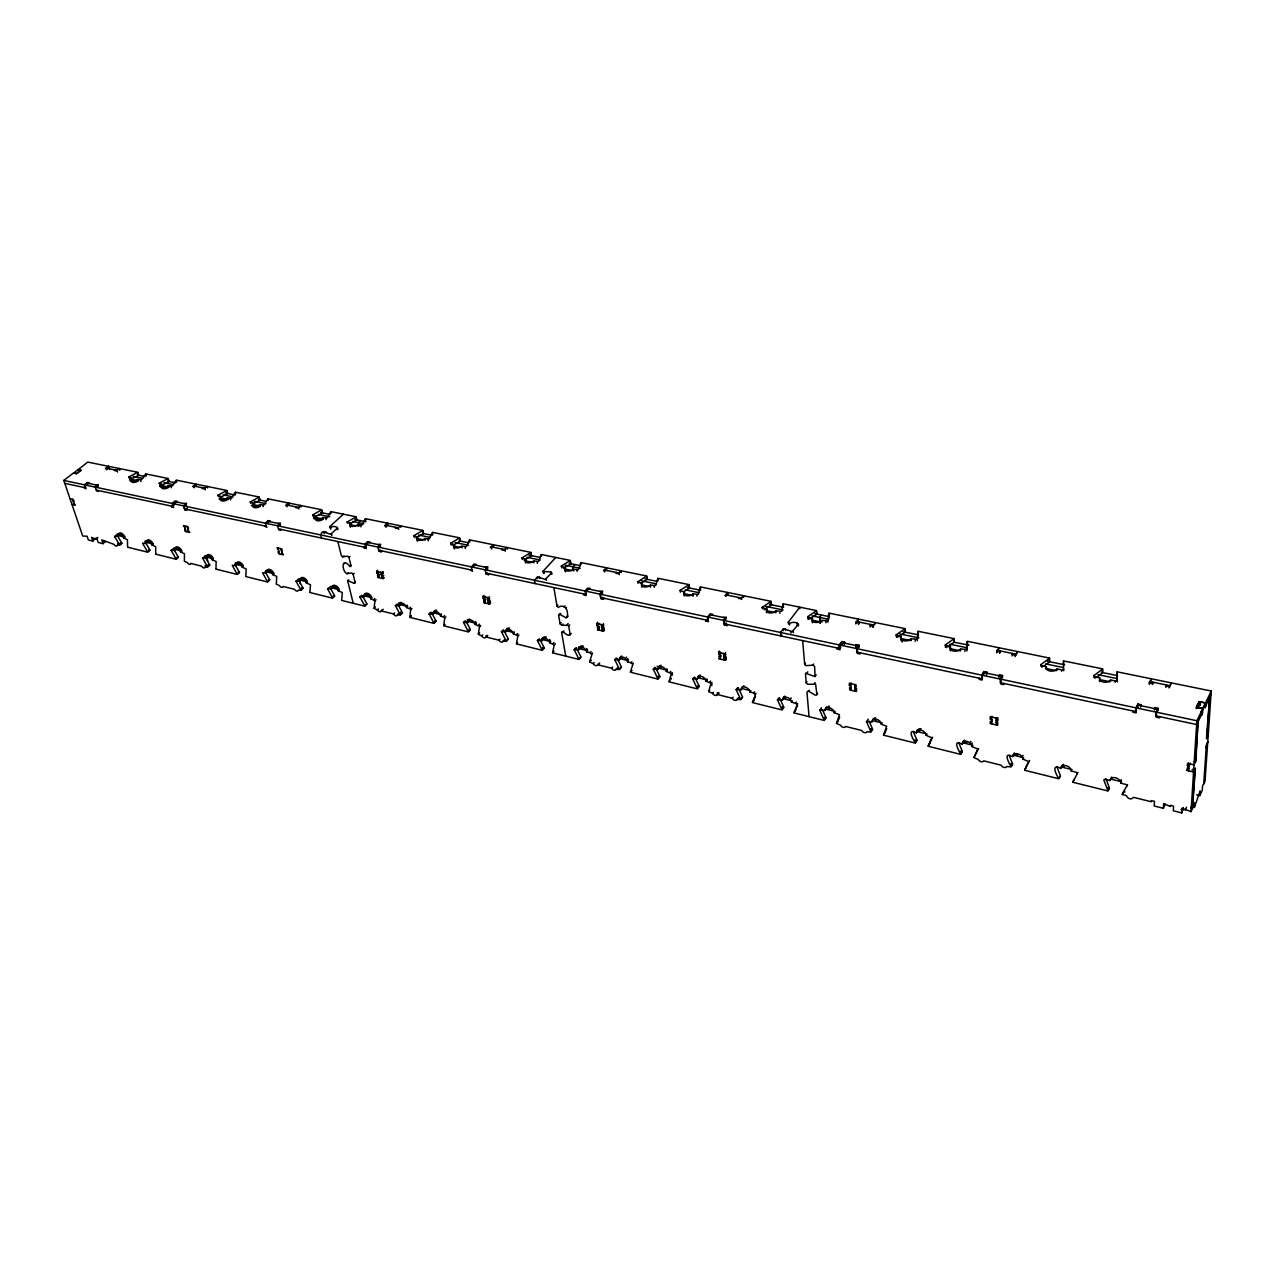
<?xml version="1.0" encoding="UTF-8"?>
<svg xmlns="http://www.w3.org/2000/svg" width="1275" height="1275" viewBox="0 0 1275 1275"><rect width="100%" height="100%" fill="white"/><g stroke="black" fill="none" stroke-linecap="round" stroke-linejoin="round"><path stroke-width="1.5" d="M1094.014 677.631L1094.014 675.543L1102.445 669.136L1102.413 672.833L1096.118 677.647M1095.066 678.173L1095.066 676.786A1.626 0.972 1 0 1 1094.014 675.543M155.709 553.908L155.693 546.688L151.916 544.951A4.144 2.295 48.5 0 0 147.773 540.823A4.144 2.295 48.5 0 0 145.796 543.453L142.561 543.214L147.533 551.884L149.781 550.003L144.856 541.19L151.119 542.321M1099.64 681.551A5.722 3.395 1.3 0 1 1099.703 679.591L1099.719 677.742L1095.066 676.786M1102.62 672.578L1102.652 668.881L1063.573 660.928L1063.525 664.865M1110.605 681.503L1110.621 679.989L1115.306 680.962A1.642 0.972 1.5 0 0 1117.378 680.356L1116.98 672.084M655.493 667.494L659.797 676.372L657.868 678.762L653.262 669.088L657.916 669.375A4.813 3.203 39 0 1 661.613 666.634A4.813 3.203 39 0 1 666.347 671.447L671.319 673.63L669.12 681.551M1115.29 682.348L1115.306 680.962M1117.362 681.758L1117.378 680.356M184.397 561.048L184.445 553.685L180.652 552.027A4.176 2.343 48.1 0 0 176.476 547.852A4.176 2.343 48.1 0 0 174.404 550.481L171.105 550.242L176.062 558.976L178.309 557.063L173.4 548.68L171.153 550.577M1132.917 710.972L1132.901 712.215L1136.105 712.9L1136.2 707.896L1137.683 705.043L1157.843 709.298L1157.796 710.86M431.508 612.494L435.986 620.909L433.882 623.077L429.069 613.817L433.07 614.088A4.494 2.805 44.1 0 1 435.954 611.378A4.494 2.805 44.1 0 1 440.449 615.905L444.784 617.674L443.716 625.515L444.768 624.431M817.689 693.281L816.908 694.508L815.617 684.277L807.744 684.261L806.214 682.97L805.465 673.184L815.044 676.611L814.645 666.618L813.211 665.152L806.246 665.662L804.7 664.578L802.66 640.592M999.042 677.328L999.536 674.826L1002.532 675.463L1000.317 679.081L1000.445 682.731L1135.85 711.593L1135.913 707.832L1137.906 704.023L1141.109 704.708L1141.077 706.111M1137.906 704.023L1138.033 707.816M1140.583 707.067L1141.109 704.708M1149.142 684.085L1151.102 678.762L1151.07 680.308M1149.604 684.022L1149.652 681.535L1169.605 685.615L1169.558 687.177M1152.313 684.516L1152.839 682.173L1152.791 684.053M1154.289 709.968L1154.815 707.593L1158.051 708.278L1158.003 709.697M1154.767 709.474L1154.815 707.593M1206.15 704.788L1205.146 707.944L1205.481 702.939L1200.556 701.84L1197.847 707.434L1202.771 708.533L1202.596 712.342L1196.731 724.567L1155.995 715.881L1156.09 712.119L1158.051 708.278M1159.517 716.63L1159.485 717.889L1156.25 717.203L1156.377 712.167L1157.843 709.298M695.13 677.742L699.114 686.109L697.218 688.532L692.644 678.778L697.425 679.097A4.877 3.267 38 0 1 701.266 676.34A4.877 3.267 38 0 1 706.063 681.217L711.052 683.209L708.725 691.401L709.553 690.333M1165.876 687.289L1166.402 684.946L1166.354 686.587M1169.079 687.942L1171.024 682.81L1170.976 684.372M215.969 568.889L216.144 561.494L212.272 559.789A4.223 2.391 47.7 0 0 208.064 555.581A4.223 2.391 47.7 0 0 205.897 558.227L202.518 557.972L207.458 566.785L209.69 564.841L205.721 557.972M1196.125 708.613L1197.113 705.266L1198.755 705.617L1198.643 708.215M1196.986 708.342L1197.113 705.266M1117.203 681.488L1117.059 671.813L1211.25 691.018L1196.858 720.758L1191.025 811.633L1182.068 808.222L1181.782 812.908L1173.319 810.788L1173.59 806.119L1170.434 805.322L1170.37 806.501L1163.613 803.633L1163.374 808.302L1154.226 806.023L1154.449 801.353L1151.325 800.588L1151.261 801.752L1134.224 797.512A1.626 1.116 25.1 0 0 1132.742 797.927A3.251 2.231 25.2 0 1 1129.762 798.756A3.251 2.231 25.2 0 1 1126.909 796.477A1.626 1.116 25.4 0 0 1125.474 795.329L1122.223 794.532L1123.753 791.329M1197.815 707.29L1197.862 706.111M1197.91 704.932L1198.898 701.601L1205.465 702.971L1205.305 706.748L1203.457 706.366M1198.787 704.438L1198.898 701.601M1199.552 705.282L1199.616 703.848L1197.974 703.513M1211.075 694.779L1211.25 691.018M245.852 576.316L246.171 568.969L242.202 567.152A4.255 2.454 47.4 0 0 237.963 562.897A4.255 2.454 47.4 0 0 235.7 565.558L232.241 565.287L237.166 574.164L239.381 572.204L234.807 564.203M966.928 650.935L967.263 641.58L967.39 645.66M1163.374 808.302L1164.856 803.919M1181.782 812.908L1183.312 807.601M1193.177 768.618L1194.994 769.048L1193.607 771.997L1187.121 770.451L1187.28 768.028L1188.89 768.411M1190.436 763.247L1189.033 766.179L1187.408 765.797L1187.567 763.374L1194.069 764.904L1195.886 760.968L1198.038 721.586L1195.472 761.972L1193.942 761.605M1187.121 770.451L1188.571 766.897M1188.714 770.833L1189.161 763.741M276.324 583.902L276.739 576.412L272.723 574.658A4.287 2.502 46.9 0 0 268.451 570.371A4.287 2.502 46.9 0 0 266.093 573.033L262.554 572.746L267.479 581.703L269.662 579.695L265.104 571.646M1190.579 808.222L1192.396 808.669L1195.424 768.06L1193.575 771.997M1192.396 808.669L1194.994 769.048M1200.349 705.187L1200.556 701.84M1191.201 806.645L1194.372 807.426L1194.675 802.74L1191.025 811.633M1201.592 714.223L1201.512 715.482L1202.771 708.533L1196.173 707.195M1196.699 794.787L1199.855 795.568L1200.173 790.883L1194.372 807.426M1206.915 737.779L1209.624 697.6L1206.421 738.735L1208.238 734.91L1210.995 694.763L1205.305 706.748M1203.68 784.316L1206.421 744.839L1207.776 741.97M1208.238 734.91L1205.018 781.432L1202.58 785.719L1202.261 790.388L1199.855 795.568M309.889 592.238L310.478 584.795L306.351 582.93A4.335 2.566 46.4 0 0 302.032 578.595A4.335 2.566 46.4 0 0 299.577 581.257L295.943 581.049L300.836 589.99L303.02 587.966L299.083 580.922M822.359 709.553L825.945 717.538L824.16 720.104L819.745 710.159L824.925 710.446A5.1 3.49 34.3 0 1 829.276 707.673A5.1 3.49 34.3 0 1 834.201 712.725L839.492 714.717L836.528 723.18L838.297 720.598M917.283 640.703L917.841 631.508M917.825 637.93L917.952 631.252L954.051 638.6L954.226 642.202M816.908 694.445C815.777 697.871 807.999 688.436 806.963 692.07L809.051 716.646M341.668 600.143L342.353 592.556L338.194 590.755A4.367 2.614 45.9 0 0 333.827 586.373A4.367 2.614 45.9 0 0 331.277 589.05L327.563 588.827L332.44 597.847L334.592 595.792L330.671 588.683M374.101 608.207L374.962 600.668L370.69 598.756A4.415 2.677 45.4 0 0 366.292 594.325A4.415 2.677 45.4 0 0 363.63 597.019L359.821 596.764L364.682 605.864L366.833 603.776L362.61 596.062M398.135 604.78L402.342 612.574L400.207 614.693L395.377 605.513L399.282 605.784A4.462 2.741 44.8 0 1 402.055 603.075A4.462 2.741 44.8 0 1 406.502 607.553L410.725 609.211L409.849 617.1L411.172 615.761M827.842 622.232L828.782 613.355L828.782 619.14M375.44 606.9L374.133 608.494L377.368 609.928A2.518 1.53 45 0 0 379.599 611.745A2.518 1.53 45 0 0 381.193 610.884L393.497 613.944A2.534 1.546 44.8 0 0 395.744 615.777A2.534 1.546 44.8 0 0 397.354 614.901L398.422 613.833M478.316 634.121L479.623 626.439L475.113 624.431A4.542 2.853 43.5 0 0 470.587 619.857A4.542 2.853 43.5 0 0 467.574 622.567L463.478 622.28L468.26 631.619L470.332 629.42L466.188 621.499M397.354 614.901L400.318 614.996L402.438 612.877L400.286 612.335M503.8 630.248L508.231 638.807L506.175 641.038L501.426 631.619L505.633 631.922A4.59 2.933 42.7 0 1 508.773 629.212A4.59 2.933 42.7 0 1 513.331 633.818L517.857 635.667L516.455 643.604L517.475 642.472M552.633 652.593L554.242 644.704L549.589 642.743A4.654 2.996 41.9 0 0 544.983 638.074A4.654 2.996 41.9 0 0 541.716 640.799L537.413 640.48L542.114 649.979L544.138 647.716L540.042 639.652M479.623 633.022L478.332 634.408L481.711 635.827A2.598 1.626 43.1 0 0 484.07 637.787A2.598 1.626 43.1 0 0 485.823 636.926L498.955 640.193A2.614 1.657 42.7 0 0 501.298 642.09A2.614 1.657 42.7 0 0 503.083 641.213L504.231 639.954M592.445 652.896L589.608 661.789L590.978 660.195M503.083 641.213L506.271 641.357L508.327 639.126M633.293 663.112L630.408 671.925L631.747 670.299M671.048 679.161L671.319 678.188M672.148 675.256L672.578 673.774M590.978 660.482L589.608 662.076L593.194 663.574A2.693 1.737 40.6 0 0 595.648 665.598A2.693 1.737 40.6 0 0 597.592 664.737L611.633 668.227A2.693 1.769 40.1 0 0 614.056 670.188A2.693 1.769 40.1 0 0 616.032 669.327L617.02 668.164M711.673 685.52L712.119 684.038M616.032 669.327L619.491 669.502L621.451 667.16M755.916 693.249L752.457 702.27L754.194 699.943M754.8 698.302L755.469 696.325M794.006 712.597L797.656 703.513M796.174 709.075L795.249 710.86M796.891 707.083L797.608 705.091M709.538 690.636L708.709 691.703L712.518 693.265A2.789 1.865 37.5 0 0 715.068 695.385A2.789 1.865 37.5 0 0 717.235 694.508L732.28 698.27A2.805 1.881 36.9 0 0 734.798 700.294A2.805 1.881 36.9 0 0 736.998 699.433L738.05 698.047M838.679 719.594L839.651 717.092M736.998 699.433L740.743 699.656L742.608 697.186M798.373 625.945C800.397 621.323 788.269 621.323 789.576 624.941M799.919 608.701L799.76 607.171L788.269 622.312L789.241 623.395M885.472 731.738L883.543 734.862L886.683 726.224L881.344 724.312A5.18 3.554 32.9 0 0 876.355 719.212A5.18 3.554 32.9 0 0 871.829 721.969L866.49 721.57L870.857 731.707L872.594 729.093L869.056 721.028M885.679 731.228L886.715 728.71M931.467 739.755L928.216 745.971L931.786 737.747L926.16 735.34A5.275 3.634 31.5 0 0 921.124 730.161A5.275 3.634 31.5 0 0 916.422 732.934C906.78 727.802 912.757 738.863 915.227 742.735L916.916 740.074L913.155 731.308M931.913 738.735L932.583 737.205M1185.176 810.183L1186.563 807.218M974.004 757.35L977.845 749.078L972.092 746.624A5.355 3.697 30.1 0 0 966.992 741.397A5.355 3.697 30.1 0 0 962.099 744.17C952.393 738.974 958.194 749.875 960.697 754.035L962.338 751.326L958.625 742.48M978.515 748.505L973.957 757.669L978.323 759.502A3.076 2.104 29.7 0 0 981.065 761.685A3.076 2.104 29.7 0 0 983.726 760.84L1001.162 765.191A3.092 2.136 29 0 0 1003.903 767.391A3.092 2.136 29 0 0 1006.628 766.546L1011.059 766.881L1012.637 764.123L1010.342 763.55M1207.744 741.97L1205.783 748.202L1206.23 747.246M1187.408 765.797L1188.81 762.864M1029.594 760.49L1024.67 769.941L1028.782 761.621L1022.901 759.119A5.467 3.777 28.6 0 0 1017.753 753.828A5.467 3.777 28.6 0 0 1012.637 756.601C1002.883 751.326 1008.382 762.179 1010.995 766.546L1012.573 763.789L1009.194 755.485M809.705 618.997L816.685 614.311L816.351 610.821L807.633 616.733L812.414 618.487A5.132 2.996 -5.4 0 0 814.948 622.327A5.132 2.996 -5.4 0 0 821.738 620.415L827.698 620.702M1127.004 785.894A1.626 1.132 25.3 0 0 1125.506 784.348L1120.852 783.201L1121.586 781.766L1110.796 779.105L1110.063 780.539L1105.457 779.408A1.61 1.116 25.9 0 0 1103.879 780.204L1107.911 790.627L1109.393 787.759L1105.871 778.643M1155.995 715.881L1156.6 714.685M1135.85 711.593L1136.471 710.398M1072.865 781.926L1077.965 772.379M764.076 609.737L771.263 605.003L770.865 601.545L762.099 607.442L766.769 609.083A5.052 2.933 -6.4 0 0 769.128 612.829A5.052 2.933 -6.4 0 0 775.853 610.948L781.623 611.299L782.993 604.015L783.376 607.49M1074.379 779.089L1072.801 782.244L1107.975 790.978L1109.441 788.109L1107.226 787.567M1077.279 773.67A1.594 1.1 26.8 0 0 1075.781 772.124L1071.255 771.008L1072.02 769.606L1061.501 767.024L1060.736 768.427C1051.142 763.04 1055.525 773.941 1058.84 778.451L1060.386 775.63L1056.8 766.594M1060.433 775.965L1058.903 778.786L1024.606 770.259L1026.184 767.486M524.121 560.171L531.34 555.868L530.703 552.585L521.826 558.02L525.794 559.39A4.686 2.55 -11.2 0 0 527.308 562.737A4.686 2.55 -11.2 0 0 533.667 561L538.528 561.462L541.206 554.737L541.524 556.378M1122.303 794.213L1127.578 784.571M947.612 646.999L954.003 642.441L953.827 638.839L945.253 644.991L950.449 646.967A5.403 3.203 -2.2 0 0 953.525 651.031A5.403 3.203 -2.2 0 0 960.521 649.039L966.848 649.357M1022.901 759.119L1023.698 757.732L1013.434 755.214L1012.637 756.601M683.496 591.871L689.265 588.221L688.787 584.811L680.021 590.452L684.388 592.094A4.925 2.805 -8.1 0 0 686.444 595.712A4.925 2.805 -8.1 0 0 693.042 593.879L698.333 594.389L700.342 587.169L700.597 589.082M997.815 717.666L996.189 720.407L997.656 720.758L997.624 718.399L990.293 716.662L990.324 719.004L991.791 719.355M997.847 719.833L996.205 722.558L997.672 722.909L997.703 725.252L990.388 723.515L990.356 721.172L991.823 721.507M997.688 722.479L996.237 724.901L996.157 718.048M990.388 723.515L992.03 720.789M972.092 746.624L972.905 745.269L962.928 742.815L962.099 744.17M990.324 719.004L991.966 716.295M898.588 636.878L905.011 632.4L904.772 628.846L896.15 634.886L901.186 636.799A5.307 3.124 -3.3 0 0 904.071 640.783A5.307 3.124 -3.3 0 0 910.988 638.823L917.187 639.126M1017.179 651.7L1015.075 656.577M1017.036 651.684L1017.211 653.055M979.168 678.204L979.216 679.416L982.18 680.053L981.989 675.192L983.663 672.499L1002.23 676.419L1000.588 679.129L1000.732 684.006L1003.728 684.643L1003.68 683.432M1000.445 682.731L1001.258 681.376M1012.111 655.972L1012.605 653.501L1012.653 655.095M1015.601 655.621L1015.697 653.884M998.803 647.955L996.683 652.8M998.66 647.939L998.851 649.31M855.764 646.999L856.242 644.592L858.999 645.182L856.577 648.592L856.88 652.147L981.878 678.778L982.563 677.663M981.878 678.778L981.734 675.128L983.965 671.543L986.914 672.164L986.436 674.889M999.6 653.406L1000.094 650.935L1000.142 652.529M929.858 743.596L928.184 746.273L960.76 754.386L962.402 751.676L960.346 751.166M997.225 652.147L997.305 650.123M926.16 735.34L927.005 734.002L917.267 731.611L916.422 732.934M885.217 732.535L883.495 735.165L915.291 743.07L916.996 740.408L914.988 739.914M881.344 724.312L882.22 723.005L872.706 720.678L871.829 721.969M866.49 721.762L868.227 719.164M838.265 720.901L836.496 723.483L840.592 725.22A2.917 1.992 33.8 0 0 843.205 727.324A2.917 1.992 33.8 0 0 845.612 726.463L861.788 730.495A2.933 2.008 33.2 0 0 864.418 732.615A2.933 2.008 33.2 0 0 866.857 731.754L870.921 732.041L872.658 729.428L870.538 728.902M856.736 688.946L855.158 691.241L854.712 684.548M850.776 685.886L849.421 685.552L851.222 682.986M834.201 712.725L835.093 711.434L825.833 709.171L824.925 710.446M798.214 624.415L792.317 631.603L783.503 628.734L780.555 632.464L780.953 635.97L781.766 634.902M819.745 710.255L821.53 707.705M856.88 652.147L857.645 651.079M872.801 627.38L875.017 622.503L875.144 624.049M837.229 647.955L837.34 649.134L840.066 649.724L839.635 644.991L841.468 642.457L858.633 646.074L856.816 648.64L857.23 653.39L859.988 653.979L859.892 652.784M870.06 626.806L870.522 624.431L870.698 626.647M837.34 649.134L839.157 646.6M808.557 691.401L809.354 690.301M814.358 683.767L815.155 682.651M722.925 617.403L726.128 617.132L723.547 620.367L723.993 623.842L839.715 648.497L840.48 647.429M840.783 646.999L840.018 646.776M794.915 711.338L793.974 712.9L824.24 720.423L826.025 717.873L824.128 717.395M839.715 648.497L839.396 644.943L841.835 641.548L844.56 642.138L844.098 644.528M858.489 624.431L858.952 622.072L859.079 623.618M779.567 697.951L783.742 707.083L781.926 709.601L777.447 699.752L782.499 700.007A5.02 3.411 35.6 0 1 786.675 697.25A5.02 3.411 35.6 0 1 791.568 702.238L795.457 703.194L796.253 702.095M815.394 675.941L816.191 674.778M855.78 623.873L858.011 619.044L858.139 620.59M791.568 702.238L792.476 700.979L783.424 698.748L782.499 700.007M806.167 682.778L806.963 681.663M807.011 672.913L807.808 671.813M812.908 665.12L813.641 664.02M804.605 664.243L805.402 663.064M777.463 699.847L778.722 698.126M778.643 699.067L779.439 697.967M819.666 617.467L820.144 623.332L819.602 617.451L821.403 615.012M754.178 700.246L752.441 702.573L782.005 709.92L783.838 707.402L781.973 706.94M738.305 687.815L742.528 696.867L740.663 699.337L736.137 689.584L741.062 689.823A4.957 3.347 36.7 0 1 745.062 687.066A4.957 3.347 36.7 0 1 749.907 691.99L753.716 692.931L754.529 691.847M749.907 691.99L750.847 690.763L742.002 688.58L741.062 689.823M738.097 699.003L738.91 697.919M737.285 688.898L738.097 687.815M732.28 698.27L733.109 697.186M736.153 689.679L737.556 687.831M452.896 545.445L460.116 541.285L459.398 538.066L450.537 543.325L454.298 544.632A4.574 2.438 -12.4 0 0 455.573 547.883A4.574 2.438 -12.4 0 0 461.821 546.194L466.507 546.624L469.455 540.106L469.853 541.923M717.235 694.508L718.399 692.978M718.303 694.078L719.132 693.01M712.566 693.361L713.394 692.277M535.086 583.583L534.432 580.252L537.62 576.938L545.206 579.392L551.661 572.842L550.848 571.917L551.055 573.367M711.147 683.528L711.976 682.46M719.833 655.334L719.132 658.793L725.443 660.291L726.144 656.832M725.873 657.82L724.184 659.988L723.435 653.469M725.443 660.291L726.399 659.079M709.777 682.125L710.605 681.057M555.788 557.462L542.847 571.471L550.784 571.917M724.646 654.489L723.69 655.701L724.949 656.003L725.65 652.545M724.949 656.003L725.905 654.792M724.885 656.545L723.929 657.757L725.188 658.059M706.063 681.217L707.003 679.989A4.877 3.267 38 0 0 706.717 678.906M720.853 653.597L718.638 654.505L720.55 652.067M721.092 655.637L718.877 656.561M719.132 658.793L721.044 656.354M641.261 583.169L647.031 579.567L646.505 576.188L637.675 581.894L641.978 583.344A4.845 2.741 -9 0 0 643.875 586.883A4.845 2.741 -9 0 0 650.409 585.082L655.589 585.576L657.773 578.499L658.139 580.81M697.425 679.097L698.381 677.886A4.877 3.267 38 0 1 700.278 675.065M718.638 654.505L719.339 651.047M692.644 678.969L693.727 677.615M693.743 678.188L694.572 677.121M727.786 624.511L726.925 625.579L724.375 625.037L726.065 622.917M709.968 616.064L709.777 614.63L725.698 617.992L723.77 620.415L724.375 625.037M669.965 680.499L669.104 681.854L697.298 688.867L699.194 686.428L697.425 685.998M738.863 597.497L738.241 598.294L740.775 598.804L743.421 595.696L743.628 597.417M671.335 673.726L672.308 672.531M669.981 672.339L670.825 671.288M707.832 617.036L708.454 621.642L705.92 621.1L707.88 618.694M666.347 671.447L667.319 670.252A4.813 3.203 39 0 0 666.841 668.785M712.087 615.124L712.741 614.311L710.207 613.785L707.609 616.988L708.087 620.447L600.637 597.545L600.047 594.182L602.756 591.106L599.712 591.377M728.121 595.298L724.965 595.568L727.69 592.492L727.882 593.911M657.916 669.375L658.888 668.18A4.813 3.203 39 0 1 659.287 666.283M653.262 669.279L654.728 667.494M654.314 668.482L655.159 667.447M631.747 670.602L630.392 672.228L657.964 679.081L659.892 676.69L658.155 676.26M617.323 658.633L621.355 666.841L619.395 669.2L614.757 659.605L619.283 659.876A4.765 3.124 40 0 1 622.837 657.135A4.765 3.124 40 0 1 627.539 661.9L631.093 662.777L631.954 661.741M627.539 661.9L628.527 660.737L620.272 658.713L619.283 659.876M617.02 668.897L618.008 667.717M337.7 529.778C339.485 525.635 328.918 525.443 330.815 529.061M611.633 668.227L612.622 667.064M563.486 568.299L570.706 563.933L570.1 560.617L561.239 566.132L565.319 567.534A4.733 2.614 -10.5 0 0 566.961 570.945A4.733 2.614 -10.5 0 0 573.383 569.192L578.452 569.606L580.858 562.817L581.129 564.267M614.757 659.797L615.873 658.474M615.761 659.016L616.638 657.996M349.796 523.929L356.713 520.104L355.916 516.965L347.023 522.065L350.529 523.244A4.447 2.279 -14 0 0 351.502 526.32A4.447 2.279 -14 0 0 357.574 524.694L361.988 525.077L365.319 518.877L365.718 520.455M597.592 664.737L598.581 663.574M598.565 664.307L599.68 663M593.242 663.653L594.23 662.49M576.491 648.082L580.858 656.816L578.85 659.111L574.18 649.613L578.595 649.867A4.702 3.06 41 0 1 581.99 647.126A4.702 3.06 41 0 1 586.643 651.844L590.102 652.704L591.106 651.541M598.23 626.455L597.577 629.786L603.457 631.189L604.111 627.842M604.063 628.846L602.278 630.902L601.274 624.543M580.954 657.119L578.962 659.43L552.633 652.88L554.019 651.031M603.457 631.189L604.462 630.025M586.643 651.844L587.648 650.696L579.599 648.72L578.595 649.867M597.577 629.786L599.585 627.475M603.633 624.415L601.609 626.726L602.788 626.997L603.457 623.666M602.788 626.997L603.808 625.85M602.947 627.571L601.928 628.734L603.107 629.005M599.091 624.734L596.907 625.611L598.931 623.3M599.409 626.726L597.226 627.603M596.907 625.611L597.561 622.264M574.18 649.804L575.439 648.369M575.153 649.023L576.157 647.875M551.597 572.937L551.868 574.387M569.989 634.233C568.044 638.233 562.387 629.165 561.653 632.703L565.749 656.147M604.302 598.214L603.41 599.218L601.035 598.708L602.31 597.274M569.048 635.412L571.296 633.563M621.339 572.427L621.053 570.754L618.216 573.702L615.857 573.224L616.526 572.475M583.679 593.943L583.886 595.058L586.245 595.553L585.432 591.074L587.488 588.795L602.294 591.919L600.238 594.214L601.035 598.708M619.347 574.674L619.06 573.001L621.053 570.754M570.292 634.775L568.538 625.435L561.701 625.228L562.785 624.097M561.653 632.703L562.673 631.571M562.944 632.033L563.964 630.902M552.983 643.572L553.988 642.441M569.048 625.722L569.813 624.862M554.29 644.911L555.31 643.763M549.589 642.743L550.609 641.596L542.72 639.668L541.716 640.799M567.136 624.623L568.14 623.475M589.64 589.241L590.325 588.492L587.966 587.982L585.225 591.026L585.831 594.389L485.807 573.081M606.518 570.435L603.505 570.69L606.358 567.758L606.645 569.431M561.893 625.085L560.155 624.033L561.127 622.71M560.793 613.434L559.757 614.359L565.957 617.769L567.104 616.478M566.02 617.801L568.156 616.08M559.454 606.677C564.108 604.605 568.714 608.701 567.263 617.084M564.076 606.868L564.984 605.88M560.107 623.842L558.593 615.108L559.613 613.976M565.749 608.271L566.514 607.41M537.413 640.751L538.56 639.476M538.337 639.97L539.357 638.839M558.562 607.522L557.048 606.262L557.924 605.147M517.491 642.759L516.471 643.891L542.226 650.298L544.25 648.019L542.624 647.62M517.953 635.954L518.989 634.838M516.646 634.647L517.682 633.516M503.976 640.783L504.996 639.668M572.873 566.738L573.511 570.435L572.857 566.738L574.898 564.554M513.331 633.818L514.367 632.703M505.633 631.922L506.653 630.822A4.59 2.933 42.7 0 1 509.458 628.017M498.955 640.193L499.991 639.078M501.442 631.89L502.733 630.503M502.334 631.125L503.37 630.009M485.823 636.926L487.114 635.54A2.598 1.642 43.1 0 1 486.142 635.587M486.699 636.48L487.735 635.38M481.759 635.906L482.795 634.807M479.639 626.535L480.675 625.419M478.348 625.228L479.384 624.113M475.113 624.431L476.149 623.332A4.542 2.853 43.5 0 0 475.384 621.547M488.771 598.581L487.719 599.68L489.871 598.852M467.574 622.567L468.61 621.483A4.542 2.853 43.5 0 1 469.423 618.997M489.17 600.541L488.118 601.641L490.269 600.796M490.397 601.816L488.532 603.776L487.305 597.545M484.771 599.489L483.719 600.589L484.149 602.724L489.632 604.031L490.684 602.932M463.51 622.551L465.407 620.686M485.871 599.76L483.719 600.589M488.819 599.951L488.405 597.816L489.457 596.716M484.149 602.724L485.201 601.625M416.112 537.859L423.348 533.763L422.599 530.559L413.706 535.819L417.387 537.03A4.526 2.375 -13 0 0 418.551 540.202A4.526 2.375 -13 0 0 424.734 538.544L429.213 539.006L432.416 532.552L432.878 534.56M485.472 597.8L483.321 598.644L482.89 596.509L483.958 595.409M483.321 598.644L485.424 596.445M444.784 624.718L443.732 625.802L468.371 631.922L470.443 629.722L468.897 629.34M485.01 567.136L487.927 566.881L485.09 569.798L486.221 574.212L488.437 574.69L489.488 573.591M443.604 616.686L444.656 615.602M486.221 574.212L487.273 573.113M444.895 617.977L445.947 616.893M502.541 549.158L501.84 549.876L504.039 550.322L506.812 547.485M440.449 615.905L441.501 614.821A4.494 2.805 44.1 0 0 441.134 613.785M485.265 569.829L487.401 567.646L473.599 564.729L473.965 566.371M505.203 551.278L504.852 549.637L506.94 547.501L507.275 549.143M433.07 614.088L434.122 613.004A4.494 2.805 44.1 0 1 436.688 610.231M475.623 565.16L476.324 564.427L474.125 563.964L471.288 566.865L472.419 571.264L469.981 569.718M493.202 547.246L490.317 547.517L493.282 544.728L493.616 546.353M429.101 614.088L430.552 612.606M429.914 613.307L430.966 612.239M545.971 578.977L546.29 580.396M411.188 616.048L409.865 617.371L433.994 623.379L436.082 621.212L434.568 620.845M537.317 577.177L537.604 578.627M410.885 609.593L411.937 608.526M409.61 608.318L410.678 607.251M398.167 614.47L399.218 613.403M406.502 607.553L407.57 606.486A4.447 2.741 44.8 0 0 407.012 605.115M399.282 605.784L400.35 604.717A4.447 2.741 44.8 0 1 401.035 602.262M393.497 613.944L394.565 612.877M395.409 605.784L397.258 603.967M381.99 610.438L383.185 609.259M377.368 609.928L378.452 608.876M381.193 610.884L382.261 609.817M374.978 600.764L376.061 599.712M366.945 604.079L364.793 606.167L341.7 600.429M373.814 599.521L374.802 598.453M370.69 598.756L371.758 597.704A4.399 2.677 45.4 0 0 367.375 593.273A4.399 2.677 45.4 0 0 364.698 595.967L363.63 597.019M378.643 574.276L377.559 575.328L378.053 577.4L383.185 578.627L384.269 577.575M379.217 572.618L377.097 573.415L376.603 571.343L381.751 572.555L382.851 571.503M378.053 577.4L379.137 576.364M383.392 572.3L381.225 574.403L383.329 573.591M359.853 597.035L361.686 595.234M382.755 575.264L381.671 576.316L383.791 575.503M313.634 517.762L322.288 513.06L321.443 509.936L312.566 514.972L315.977 516.12A4.399 2.215 -14.5 0 0 316.853 519.132A4.399 2.215 -14.5 0 0 322.862 517.538L327.197 517.921L330.639 511.817L331.054 513.379M377.097 573.415L378.181 572.379M379.663 574.531L377.559 575.328M376.603 571.343L377.687 570.292M353.207 603.282L347.597 580.523L354.115 583.312L355.47 582.022M343.437 514.192L329.779 526.607L330.273 527.467M354.179 583.344L355.199 582.771L353.127 574.356L354.211 573.32M347.629 580.906L348.713 579.87M377.974 544.521L380.763 544.266L377.83 547.039L379.073 551.342L380.317 550.178M338.194 590.755L339.277 589.719A4.367 2.614 45.9 0 0 334.911 585.352A4.367 2.614 45.9 0 0 332.361 588.03L331.277 589.05M379.073 551.342L381.145 551.788L382.245 550.752M353.127 574.356C352.601 570.977 344.33 575.678 348.139 572.714M396.079 527.388L395.362 528.057L397.418 528.488L400.446 525.81L400.828 527.404M346.943 573.75C341.286 570.738 341.652 555.9 349.972 566.514L351.199 565.351M327.595 589.098L329.763 587.042M369.192 542.672L369.925 541.987L367.869 541.556L364.937 544.313L366.196 548.601L363.869 547.102M387.361 525.603L384.588 525.858L387.457 523.164M364.14 548.154L366.339 546.082M350.083 566.578L351.039 565.957L348.952 557.43L350.051 556.41M343.437 564.124L344.537 563.088M365.096 544.345L367.312 542.273L380.205 544.999L380.603 546.592M385.99 527.34L385.48 525.22L387.632 523.196L388.014 524.774M337.843 541.556L341.397 555.804L342.8 556.872L343.947 555.836M306.351 582.93L307.45 581.91A4.319 2.566 46.4 0 0 303.131 577.575A4.319 2.566 46.4 0 0 300.661 580.252L299.577 581.257M360.411 520.63L358.243 522.638L359.104 526.129M295.975 581.304L298.175 579.296M252.944 503.928L259.829 500.262L258.952 497.202L250.155 501.967L253.327 503.195L253.773 504.725A4.319 2.12 -15.3 0 0 254.474 507.657A4.319 2.12 -15.3 0 0 260.387 506.095L259.941 504.549A4.319 2.12 -15.3 0 1 254.012 506.111A4.319 2.12 -15.3 0 1 253.327 503.195M331.691 535.038L331.229 533.731L337.285 528.201M331.229 533.731C327.452 535.612 323.627 527.165 320.631 534.91L321.491 538.066M272.723 574.658L273.838 573.654A4.287 2.502 46.9 0 0 269.551 569.367A4.287 2.502 46.9 0 0 267.208 572.029L266.093 573.033M220.639 497.266L227.524 493.648L226.615 490.604L217.818 495.306L220.926 496.501L221.388 498.031A4.287 2.072 -15.7 0 0 221.977 500.916A4.287 2.072 -15.7 0 0 227.843 499.37L227.38 497.84A4.287 2.072 -15.7 0 1 221.515 499.386A4.287 2.072 -15.7 0 1 220.926 496.501M242.202 567.152L243.302 566.164A4.255 2.454 47.4 0 0 239.062 561.924A4.255 2.454 47.4 0 0 236.815 564.57L235.7 565.558M301.139 507.036L300.725 505.49L297.633 508.04L295.688 507.657L296.438 507.004M277.679 525.81L279.942 523.818L280.388 525.38M287.002 506.781L286.493 504.964L298.509 507.434L300.725 505.49M277.838 523.372L280.532 523.117L277.536 525.778L278.874 529.97L280.803 530.384L280.516 529.332M288.548 503.003L285.6 505.585L288.262 505.33M265.598 523.244L267.862 521.268L279.942 523.818M286.493 504.964L288.708 503.035L289.138 504.581M269.631 521.634L270.38 520.981L268.467 520.567L265.439 523.212L266.794 527.388L264.578 525.938M212.272 559.789L213.387 558.817A4.208 2.407 47.8 0 0 209.18 554.609A4.208 2.407 47.8 0 0 207.012 557.255L205.897 558.227M202.566 558.307L204.797 556.378M164.252 487.624L160.044 486.333L168.858 481.631L167.902 478.651L159.152 483.209L162.1 484.373L162.578 485.871A4.208 1.992 -16.3 0 0 163.025 488.676A4.208 1.992 -16.3 0 0 168.778 487.162L168.3 485.663A4.223 1.976 -16.3 0 1 162.547 487.162A4.223 1.976 -16.3 0 1 162.1 484.373M180.652 552.027L181.767 551.055A4.176 2.343 48.1 0 0 177.607 546.895A4.176 2.343 48.1 0 0 175.536 549.525L174.404 550.481M129.938 479.751L138.481 475.416L137.509 472.451L128.775 476.946L131.644 478.093L132.138 479.591A4.176 1.944 -16.6 0 0 132.488 482.332A4.176 1.944 -16.6 0 0 138.194 480.834L137.716 479.352A4.176 1.944 -16.6 0 1 131.994 480.834A4.176 1.944 -16.6 0 1 131.644 478.093M151.916 544.951L153.048 544.011A4.144 2.295 48.5 0 0 148.92 539.883A4.144 2.295 48.5 0 0 146.928 542.512L145.796 543.453M183.664 505.856L184.939 509.92L187.234 508.008M183.998 503.545L186.58 503.29L183.504 505.824L184.477 508.868L266.348 526.32M202.964 487.879L202.215 488.5L204.016 488.883L207.172 486.428L207.634 487.943M171.487 506.111L171.806 507.115L174.117 505.219M176.285 501.92L177.05 501.282L175.249 500.9L172.173 503.434L173.607 507.498L171.806 507.115M195.282 486.317L192.732 486.556L195.872 484.118L196.35 485.632M117.73 536.552A4.112 2.247 48.8 0 1 119.627 533.938A4.112 2.247 48.8 0 1 123.723 538.018L124.87 537.094A4.112 2.247 48.8 0 0 120.774 532.998A4.112 2.247 48.8 0 0 118.862 535.627L114.559 536.408L119.547 544.919L121.81 543.07L117.826 536.361M114.623 536.663L116.902 534.815M97.793 537.365L95.513 539.197L95.195 538.257L96.868 538.672L98.143 542.449L103.052 543.676L105.156 541.349M73.201 501.266L74.046 501.473L73.392 499.545L70.029 498.748L82.7 536.01L87.098 536.249L88.373 540.01L92.852 541.126L94.876 538.592M95.848 484.914L98.334 484.675L95.211 487.098L96.709 491.098L98.43 491.465L98.079 490.461M115.101 469.917L114.336 470.507L116.041 470.858L119.101 468.483M95.354 487.13L97.681 485.313L98.191 486.795M106.909 469.838L106.319 468.116L116.949 470.284L119.228 468.515L119.802 470.236M88.597 483.384L89.377 482.779L87.672 482.428L84.548 484.835L85.584 487.799L64.786 483.368L63.75 480.436L73.567 472.929L76.819 473.615L81.329 470.156L78.078 469.487L73.663 473.105L76.181 473.678L80.692 470.22L78.173 469.646L87.752 462.092L137.764 472.276L138.736 475.256M107.881 468.435L105.427 468.674L108.487 466.315L109.475 469.264M97.681 485.313L87.035 483.066L84.692 484.867L86.062 488.819L84.022 487.464M106.319 468.116L108.614 466.347M1040.926 666.219L1040.894 664.61L1049.357 658.314L1049.405 661.98L1043.603 666.299M205.036 555.629L212.112 557.271M342.848 556.872L347.565 556.139L348.952 557.43M117.141 534.05L122.99 535.42M259.941 504.549L264.116 504.916L267.766 499.003L268.212 500.533M137.716 479.352L141.509 479.719L145.621 474.109L146.163 475.782M168.3 485.663L172.173 486.03L176.189 480.34L176.731 482.03M227.38 497.84L231.492 498.19L235.237 492.373L235.684 493.887M262.777 505.139L263.224 506.685M176.38 480.149L226.854 490.445L227.763 493.473M235.413 492.182L259.192 497.027L260.084 500.087M267.941 498.812L321.698 509.761L322.527 512.885M330.815 511.61L356.155 516.789L356.968 519.929M365.479 518.686L422.838 530.368L423.587 533.572M432.576 532.344L459.653 537.875L460.355 541.094M469.598 539.899L530.942 552.394L531.595 555.677M541.349 554.513L570.339 560.426L570.945 563.741M581.002 562.594L646.744 575.997L647.27 579.36M657.916 578.26L689.01 584.603L689.504 588.014M700.469 586.93L771.104 601.322L771.502 604.796M385.48 525.22L398.31 527.834L398.692 529.428M504.852 549.637L491.194 546.847L491.656 549.015M619.06 573.001L604.35 569.989L604.685 571.933M997.162 650.33L1015.569 654.107M137.317 474.953L144.999 476.531M167.726 481.185L175.775 482.842M225.452 493.011L235.174 495.003M258.49 499.768L266.268 501.362M320.583 512.486L330.066 514.415M354.721 519.467L365.973 521.778M422.519 533.348L432.145 535.325M459.08 540.839L468.69 542.799M528.95 555.135L540.441 557.494M569.16 563.375L580.46 565.686M645.07 578.914L656.577 581.273M687.273 587.552L700.692 590.293M769.494 604.382L782.962 607.139M814.805 613.658L829.483 616.67M903.162 631.747L918.637 634.918M953.445 642.042L968.92 645.214M1047.301 661.263L1064.705 664.817M1101.441 672.339L1117.585 675.638M855.637 622.327L858.362 622.885M869.933 625.26L872.674 625.818M996.62 651.206L999.552 651.812M1012.063 654.378L1015.028 654.983M1149.173 682.46L1152.361 683.097M1165.924 685.886L1169.127 686.54M133.11 476.372L142.736 478.348M163.901 482.699L173.528 484.675M223.221 494.875L232.942 496.883M254.331 501.282L265.997 503.673M318.383 514.447L329.779 516.789M352.553 521.459L363.805 523.77M418.471 535.006L430.01 537.381M455.047 542.528L468.515 545.302M526.894 557.287L540.313 560.044M565.223 565.176L580.3 568.268M641.182 580.778L656.545 583.934M685.344 589.863L698.78 592.62M765.701 606.374L783.041 609.944M811.952 615.873L827.22 619.012M899.497 633.866L918.861 637.851M949.843 644.21L967.263 647.796M1045.723 663.924L1063.143 667.51M1097.998 674.666L1117.362 678.651M1040.894 664.61A1.594 0.94 -0.2 0 0 1041.866 665.805L1046.392 666.745A5.61 3.331 0 0 0 1049.851 670.985A5.61 3.331 0 0 0 1056.991 668.929L1061.549 669.869A1.61 0.956 0.3 0 0 1063.605 669.279L1063.605 670.666M132.138 479.591L138.194 480.834M162.578 485.871L168.778 487.162M221.388 498.031L227.843 499.37M253.773 504.725L260.387 506.095M315.977 516.12L316.407 517.682L323.276 519.1L322.862 517.538M350.529 523.244L350.944 524.822L356.219 525.906M417.387 537.03L417.77 538.624L425.117 540.154L424.734 538.544M454.298 544.632L454.649 546.258L460.291 547.421M525.794 559.39L526.129 561.032L533.986 562.658L533.667 561M565.319 567.534L565.622 569.192L572.077 570.531M641.978 583.344L642.249 585.034L648.991 586.42M684.388 592.094L684.643 593.799L693.297 595.584L693.042 593.879M766.769 609.083L766.976 610.821L776.045 612.685L775.853 610.948M812.414 618.487L812.589 620.24L820.749 621.929M901.186 636.799L901.313 638.584L911.099 640.608M950.449 646.967L950.544 648.768L960.601 650.84L960.521 649.039M1046.392 666.745L1046.424 668.578L1056.353 670.634M1099.703 679.591L1109.919 681.711M130.034 480.532L133.779 481.312M219.093 498.987L224.225 500.055M251.414 505.681L256.657 506.765M313.889 518.622L317.539 519.387M1200.747 711.96L1202.596 712.342M63.75 480.436L839.396 644.943M839.635 644.991L981.734 675.128M981.989 675.192L1135.913 707.832M1136.2 707.896L1196.858 720.758M96.231 490.078L173.145 506.462M278.412 528.886L365.75 547.501M378.643 550.242L472.005 570.148M184.939 509.92L186.756 510.303L186.437 509.299M482.89 596.509L488.405 597.816M596.557 623.427L602.453 624.814M718.383 652.274L724.694 653.772M184.939 527.802L183.441 525.603L187.983 526.671L188.572 528.663L187.664 528.456M278.508 550.019L276.994 547.756L281.823 548.887L282.365 550.928L281.408 550.704M854.856 686.842L856.226 687.177L856.067 684.866L849.262 683.257L849.421 685.552M73.807 503.035L75.305 505.171L71.942 504.374M185.497 529.619L184.588 529.412L185.194 531.388L189.72 532.472L188.222 530.273M279.018 551.884L278.046 551.645L278.603 553.685L283.417 554.832L281.902 552.569M850.919 687.99L849.564 687.655L849.724 689.95L856.513 691.56L856.354 689.281L854.999 688.946M1192.045 769.717L1195.265 770.482M173.99 547.931L180.556 549.525M235.317 562.96L241.581 564.49M265.822 570.435L270.794 571.646M299.051 578.579L305.57 580.173M330.863 586.373L337.333 587.95M365.032 594.74L370.18 595.999M398.517 602.947L403.665 604.207M434.584 611.793L436.56 612.271M467.256 619.793L471.065 620.734M507.275 629.595L509.123 630.057M542.066 638.122L545.222 638.903M578.452 647.047L582.101 647.939M621.26 657.533L622.806 657.916M657.151 666.331L660.912 667.255M698.174 676.387L700.405 676.929M784.906 697.632L786.022 697.919M828.463 708.31L829.611 708.597M875.351 719.801L876.547 720.088M917.076 730.033L919.944 730.734M963.486 741.397L966.864 742.225M1015.522 754.147L1018.072 754.784M1062.282 765.606L1064.243 766.1M118.862 535.627L124.87 537.094M146.928 542.512L153.048 544.011M175.536 549.525L181.767 551.055M207.012 557.255L213.387 558.817M236.815 564.57L243.302 566.164M267.208 572.029L273.838 573.654M300.661 580.252L307.45 581.91M332.361 588.03L339.277 589.719M364.698 595.967L371.758 597.704M400.35 604.717L407.57 606.486M434.122 613.004L439.652 614.359M468.61 621.483L476.149 623.332M506.653 630.822L512.438 632.241M658.888 668.18L667.319 670.252M698.381 677.886L707.003 679.989M123.723 538.018L127.452 539.739L127.564 546.911M120.137 542.895L121.938 543.341L119.675 545.206L117.268 545.19A2.343 1.275 48.7 0 1 116.089 546.051A2.343 1.275 48.7 0 1 114.065 544.393L101.793 539.883L103.052 543.676M148.649 549.971L149.908 550.274L147.661 552.171L127.612 547.182M177.145 557.032L178.42 557.35L176.189 559.263L155.757 554.179M208.144 564.713L209.801 565.128L207.586 567.072L205.02 566.913A2.391 1.355 47.7 0 1 203.697 567.901A2.391 1.355 47.7 0 1 201.609 566.18L190.74 563.359A2.391 1.339 47.9 0 1 189.433 564.347A2.391 1.339 47.9 0 1 187.361 562.642L184.445 561.319M238.17 572.156L239.509 572.491L237.293 574.451L216.017 569.16M268.419 579.663L269.79 579.998L267.591 581.99L245.884 576.587M301.362 587.823L303.131 588.253L300.964 590.293L298.191 590.213A2.454 1.45 46.4 0 1 296.74 591.09A2.454 1.45 46.4 0 1 294.573 589.321L283.018 586.436A2.454 1.434 46.6 0 1 281.584 587.313A2.454 1.434 46.6 0 1 279.432 585.544L276.356 584.173M333.285 595.728L334.719 596.094L332.552 598.15L309.921 592.524M1123.689 791.632L1125.108 791.982M95.513 539.197L91.577 537.349L92.852 541.126M93.442 538.879L95.115 539.293M103.785 541.445L105.315 541.827M1163.629 805.083L1164.776 805.37M1181.048 809.418L1183.168 809.944M795.457 703.194L796.859 704.629M753.716 692.931L755.103 694.349M631.093 662.777L632.432 664.148M590.102 652.704L591.441 654.059M559.757 614.359L558.593 615.108M790.883 631.508L791.058 633.053M539.405 576.746L539.739 578.228M87.035 483.066L87.72 485.026M72.547 499.338L74.46 504.964M64.818 483.384L70.029 498.748M116.949 470.284L117.523 472.021M128.95 476.786L129.62 478.826M140.33 479.894L140.872 481.568M146.338 475.591L145.796 473.918L168.157 478.476L169.113 481.472M159.327 483.034L160.411 486.827M170.962 486.205L171.44 487.703M175.105 503.083L174.627 501.569L185.959 503.96L186.437 505.474M194.167 487.735L193.625 485.982L204.924 488.277L205.387 489.807M217.993 495.114L218.455 496.644M184.349 525.81L186.102 531.611M187.074 526.463L188.812 532.249M230.153 498.413L230.616 499.943M206.566 556.888L207.713 560.745M250.314 501.776L250.761 503.322M267.862 521.268L268.308 522.814M298.509 507.434L298.94 508.98M312.789 514.654L313.427 516.981M280.851 548.664L282.46 554.593M277.95 547.979L279.56 553.908M330.337 528.535L329.811 526.575M326.033 532.918L325.715 531.739M323.723 532.121L324.137 533.699M331.468 534.241L331.739 535.229M325.826 518.144L326.241 519.706M299.227 579.615L300.278 583.567M336.807 527.675L337.062 528.663M347.246 521.746L347.661 523.324M360.602 525.316L361 526.894M357.574 524.694L357.972 526.272M367.312 542.273L367.71 543.867M380.89 550.72L381.145 551.788M413.913 535.468L414.391 537.476M381.751 572.555L382.245 574.643M382.707 576.555L383.185 578.627M380.731 572.316L382.165 578.388M377.639 571.582L379.073 577.655M427.89 539.197L428.273 540.807M450.713 543.054L451.175 545.078M465.056 546.863L465.407 548.473M461.821 546.194L462.172 547.804M487.401 567.646L487.751 569.288M488.197 573.591L488.437 574.69M522.017 557.733L522.336 559.374M483.99 596.764L485.249 602.979M489.217 601.896L489.632 604.031M537.046 561.701L537.381 563.359M543.835 572.092L544.122 573.543M543.038 571.072L543.437 573.144M561.414 565.845L561.797 567.933M576.842 569.909L577.113 571.375M573.383 569.192L573.686 570.865M587.488 588.795L587.727 590.197M602.294 591.919L602.533 593.321M603.218 598.102L603.41 599.218M553.844 587.584L557.016 606.135M637.835 581.591L638.106 583.281M597.736 623.698L598.756 630.073M650.409 585.082L650.68 586.771A4.845 2.741 -9 0 1 650.298 587.153M654.043 585.831L654.282 587.313M680.117 590.293L680.388 592.222M696.772 594.644L696.979 596.142M705.76 619.953L705.92 621.1M726.782 624.431L726.925 625.579M725.698 617.992L725.889 619.443M725.985 596.254L725.794 594.835L741.54 598.055L741.715 599.489M762.227 607.219L762.402 608.733M719.642 652.561L720.391 659.095M783.153 629.037L783.328 630.583M779.758 611.761L779.933 613.275M788.301 622.264L788.492 624.017M783.488 607.251L783.105 603.776L816.574 610.597L816.924 614.088M785.448 628.607L785.623 630.153M793.193 631.077L793.353 632.623M797.098 623.268L797.337 625.467M808.446 617.674L808.589 619.204M807.728 616.59L807.967 618.997M821.738 620.415L821.913 622.168M829.228 616.606L828.893 613.1L904.995 628.607L905.234 632.177M825.754 621.244L825.897 622.79M844.56 642.138L844.703 643.684M841.835 641.548L842.09 644.433M841.468 642.457L841.643 644.528M858.999 645.182L859.127 646.728M858.633 646.074L858.76 647.557M856.433 622.997L856.306 621.531L873.263 624.989L873.407 626.758M856.242 644.592L856.449 647.047M897.01 635.938L897.122 637.5M896.198 634.807L896.341 636.815M850.632 683.591L851.078 690.269M910.988 638.823L911.099 640.385M915.211 639.683L915.307 641.261M946.162 646.074L946.241 647.652M945.285 644.911L945.413 647.174M967.518 644.927L967.358 641.309L1049.58 658.075L1049.628 661.725M964.856 649.931L964.92 651.509M983.663 672.499L983.726 674.013M986.914 672.164L986.977 673.758M983.965 671.543L984.045 673.822M999.536 674.826L999.6 676.435M1002.532 675.463L1002.58 677.057M1002.23 676.419L1002.278 677.949M1041.866 665.805L1041.898 667.415M991.743 716.996L991.854 723.865M1063.493 661.183L1063.589 669.917M1056.991 668.929L1057.007 670.427M1061.549 669.869L1061.565 671.256M119.467 543.772A2.327 1.275 48.7 0 1 117.539 543.819M207.14 565.542A2.391 1.355 47.7 0 1 205.068 565.558M514.016 631.667A4.59 2.933 42.7 0 1 514.287 632.368M542.72 639.668A4.638 2.996 41.9 0 1 546.353 637.038M549.605 639.428A4.638 2.996 41.9 0 1 550.529 641.261M718.016 692.978A2.789 1.865 37.5 0 1 717.124 692.962M620.272 658.713A4.765 3.124 40 0 1 621.658 656.019M626.184 657.119A4.765 3.124 40 0 1 626.551 657.438M627.539 658.506A4.765 3.124 40 0 1 628.352 660.036M660.036 665.63A4.813 3.203 39 0 1 661.056 665.311M579.599 648.72A4.702 3.06 41 0 1 583.36 646.09M586.643 648.497A4.702 3.06 41 0 1 587.472 649.995M742.002 688.58A4.957 3.347 36.7 0 1 742.48 686.651M743.644 685.854A4.957 3.347 36.7 0 1 744.01 685.759M783.424 698.748A5.02 3.411 35.5 0 1 784.81 696.15M790.898 697.903A5.02 3.411 35.5 0 1 791.233 698.286M1110.063 780.539A5.69 3.921 25.6 0 1 1115.593 777.782A5.69 3.921 25.6 0 1 1120.852 783.201M1060.736 768.427A5.578 3.857 27.1 0 1 1066.059 765.653A5.578 3.857 27.1 0 1 1071.255 771.008M1110.796 779.105A5.674 3.921 25.6 0 1 1111.752 777.081M1121.044 779.726A5.674 3.921 25.6 0 1 1121.426 780.587M1061.501 767.024A5.562 3.857 27.1 0 1 1061.9 765.606M1062.712 764.745A5.562 3.857 27.1 0 1 1063.493 764.331M1013.434 755.214A5.467 3.777 28.5 0 1 1014.565 752.951M1022.853 755.326A5.467 3.777 28.5 0 1 1023.124 755.74M825.833 709.171A5.1 3.49 34.3 0 1 826.965 706.732M828.479 706.254A5.1 3.49 34.3 0 1 829.324 706.254M872.706 720.678A5.18 3.554 32.9 0 1 873.614 718.447M874.65 717.905A5.18 3.554 32.9 0 1 875.479 717.745M917.267 731.611A5.259 3.634 31.5 0 1 921.076 728.678M962.928 742.815A5.355 3.697 30.1 0 1 964.681 740.169M970.562 741.365A5.355 3.697 30.1 0 1 970.992 741.699M972.044 742.879A5.355 3.697 30.1 0 1 972.315 743.293M1110.621 679.989A5.737 3.395 1.3 0 1 1103.401 682.077A5.737 3.395 1.3 0 1 1099.719 677.742M812.637 622.79A5.132 2.996 -5.3 0 1 812.589 620.24M902.429 641.947A5.307 3.124 -3.3 0 1 901.919 641.612M901.09 640.608A5.307 3.124 -3.3 0 1 901.313 638.584M950.385 650.824A5.403 3.203 -2.2 0 1 950.544 648.768M1046.153 669.295A5.61 3.331 0.1 0 1 1046.424 668.578M565.526 571.806A4.733 2.614 -10.5 0 1 565.622 569.192M641.867 587.217A4.845 2.741 -9 0 1 642.249 585.034M693.297 595.584A4.925 2.805 -8.1 0 1 692.915 595.967M684.324 596.031A4.925 2.805 -8.1 0 1 684.643 593.799M766.578 612.733A5.052 2.933 -6.4 0 1 766.976 610.821M350.45 527.165A4.447 2.279 -14 0 1 350.944 524.822M417.531 541.19A4.526 2.391 -13 0 1 417.77 538.624M454.49 548.872A4.574 2.438 -12.4 0 1 454.649 546.258M525.507 562.928A4.67 2.55 -11.2 0 1 526.129 561.032M323.276 519.1A4.399 2.215 -14.5 0 1 317.268 520.694A4.399 2.215 -14.5 0 1 316.407 517.682"/></g></svg>
